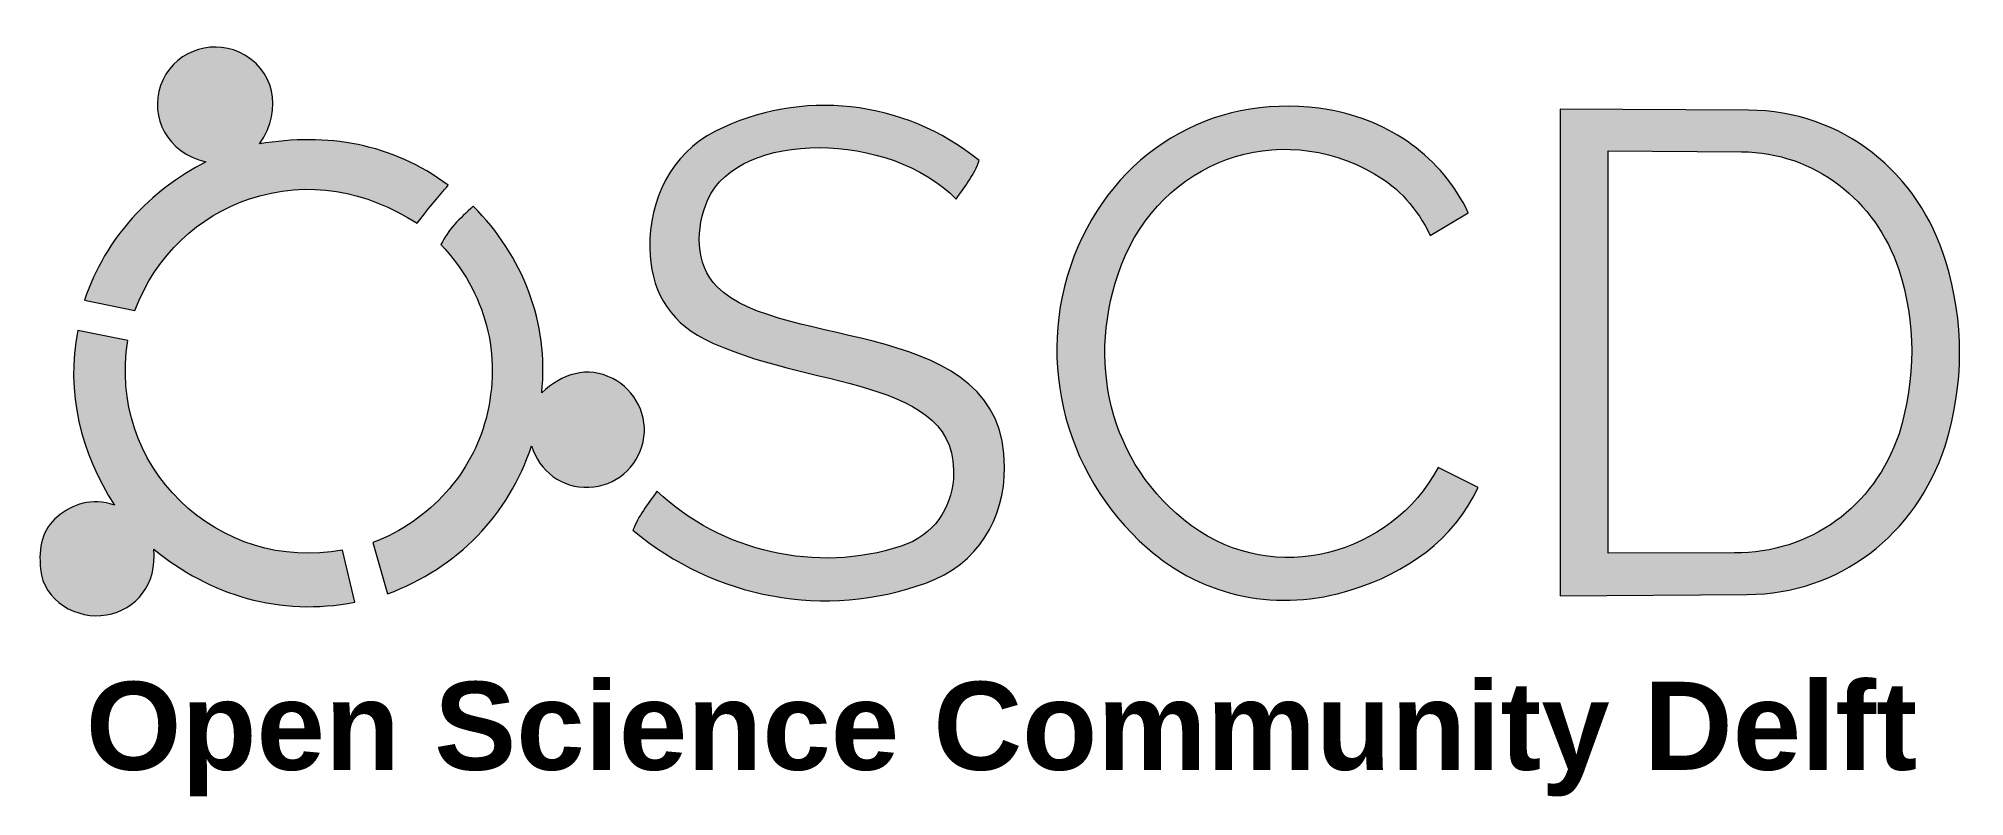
# Model space of a CAD drawing. Header units: centimetres. Extents: x -1.4 to 12.8, y 7.8 to 13.4.
import ezdxf

# ---------------------------------------------------------------- set-up
doc = ezdxf.new("R2010")
doc.units = ezdxf.units.CM
doc.header["$MEASUREMENT"] = 0
doc.layers.add('Layer 1', color=7, linetype='Continuous', lineweight=0)
doc.layers.add('Layer 4', color=7, linetype='Continuous', lineweight=0)

# ---------------------------------------------------------------- blocks, each defined once
blk = doc.blocks.new('Block_0')
at = {"layer": 'Layer 1', "true_color": 0x052663, "transparency": 33554687}
h = blk.add_hatch(color=158, dxfattribs=at)
h.dxf.hatch_style = 2
edge = h.paths.add_edge_path()
edge.add_spline(control_points=[(5.104, 9.348), (4.367, 9.08), (3.546, 9.232), (2.945, 9.739), (2.985, 9.842), (3.05, 9.925), (3.122, 10.025), (3.597, 9.577), (4.3, 9.416), (4.922, 9.62), (5.166, 9.699), (5.292, 9.904), (5.308, 10.114), (5.368, 10.885), (4.215, 10.769), (3.469, 11.15), (3.202, 11.286), (3.072, 11.523), (3.069, 11.819), (3.066, 12.175), (3.221, 12.51), (3.553, 12.679), (4.177, 12.997), (4.947, 12.914), (5.499, 12.463), (5.462, 12.357), (5.4, 12.284), (5.329, 12.179), (4.844, 12.681), (3.726, 12.69), (3.498, 12.176), (3.407, 11.968), (3.399, 11.699), (3.565, 11.533), (4.045, 11.051), (5.689, 11.322), (5.686, 10.202), (5.685, 9.821), (5.495, 9.49), (5.104, 9.348)], knot_values=[0, 0, 0, 0, 1, 1, 1, 2, 2, 2, 3, 3, 3, 4, 4, 4, 5, 5, 5, 6, 6, 6, 7, 7, 7, 8, 8, 8, 9, 9, 9, 10, 10, 10, 11, 11, 11, 12, 12, 12, 13, 13, 13, 13], degree=3, periodic=0)
h = blk.add_hatch(color=158, dxfattribs=at)
h.dxf.hatch_style = 2
edge = h.paths.add_edge_path()
edge.add_spline(control_points=[(7.065, 9.771), (7.679, 9.319), (8.536, 9.554), (8.884, 10.2), (8.884, 10.2), (9.179, 10.053), (9.179, 10.053), (8.999, 9.667), (8.646, 9.421), (8.242, 9.297), (7.708, 9.132), (7.16, 9.236), (6.737, 9.607), (6.105, 10.162), (5.895, 11.06), (6.227, 11.827), (6.549, 12.571), (7.276, 12.976), (8.08, 12.837), (8.525, 12.76), (8.914, 12.485), (9.106, 12.079), (9.106, 12.079), (8.826, 11.91), (8.826, 11.91), (8.726, 12.114), (8.596, 12.26), (8.417, 12.364), (7.703, 12.779), (6.839, 12.458), (6.546, 11.689), (6.285, 11.005), (6.445, 10.228), (7.065, 9.771)], knot_values=[0, 0, 0, 0, 1, 1, 1, 2, 2, 2, 3, 3, 3, 4, 4, 4, 5, 5, 5, 6, 6, 6, 7, 7, 7, 8, 8, 8, 9, 9, 9, 10, 10, 10, 11, 11, 11, 11], degree=3, periodic=0)
at = {"layer": 'Layer 1', "true_color": 0x0b8691, "transparency": 33554687}
h = blk.add_hatch(color=136, dxfattribs=at)
h.dxf.hatch_style = 2
edge = h.paths.add_edge_path()
edge.add_spline(control_points=[(12.283, 10.449), (12.41, 10.859), (12.406, 11.268), (12.282, 11.66), (12.109, 12.171), (11.663, 12.524), (11.122, 12.528), (11.122, 12.528), (10.138, 12.535), (10.138, 12.535), (10.138, 12.535), (10.139, 9.568), (10.139, 9.568), (10.139, 9.568), (11.069, 9.57), (11.069, 9.57), (11.63, 9.57), (12.098, 9.906), (12.283, 10.449)], knot_values=[0, 0, 0, 0, 1, 1, 1, 2, 2, 2, 3, 3, 3, 4, 4, 4, 5, 5, 5, 6, 6, 6, 6], degree=3, periodic=0)
edge = h.paths.add_edge_path()
edge.add_spline(control_points=[(12.623, 10.357), (12.406, 9.703), (11.843, 9.268), (11.164, 9.264), (11.164, 9.264), (9.784, 9.255), (9.784, 9.255), (9.784, 9.255), (9.784, 12.843), (9.784, 12.843), (9.784, 12.843), (11.172, 12.835), (11.172, 12.835), (11.866, 12.832), (12.43, 12.375), (12.628, 11.718), (12.764, 11.274), (12.766, 10.819), (12.623, 10.357)], knot_values=[0, 0, 0, 0, 1, 1, 1, 2, 2, 2, 3, 3, 3, 4, 4, 4, 5, 5, 5, 6, 6, 6, 6], degree=3, periodic=0)
at = {"layer": 'Layer 1'}
for points in [[(-1.011, 11.416)], [(-1.06, 11.192)], [(-1.348, 9.522)]]:
    blk.add_lwpolyline(points, dxfattribs=at)
for points, knots in [([(5.104, 9.348), (4.367, 9.08), (3.546, 9.232), (2.945, 9.739), (2.985, 9.842), (3.05, 9.925), (3.122, 10.025), (3.597, 9.577), (4.3, 9.416), (4.922, 9.62), (5.166, 9.699), (5.292, 9.904), (5.308, 10.114), (5.368, 10.885), (4.215, 10.769), (3.469, 11.15), (3.202, 11.286), (3.072, 11.523), (3.069, 11.819), (3.066, 12.175), (3.221, 12.51), (3.553, 12.679), (4.177, 12.997), (4.947, 12.914), (5.499, 12.463), (5.462, 12.357), (5.4, 12.284), (5.329, 12.179), (4.844, 12.681), (3.726, 12.69), (3.498, 12.176), (3.407, 11.968), (3.399, 11.699), (3.565, 11.533), (4.045, 11.051), (5.689, 11.322), (5.686, 10.202), (5.685, 9.821), (5.495, 9.49), (5.104, 9.348)], [0, 0, 0, 0, 1, 1, 1, 2, 2, 2, 3, 3, 3, 4, 4, 4, 5, 5, 5, 6, 6, 6, 7, 7, 7, 8, 8, 8, 9, 9, 9, 10, 10, 10, 11, 11, 11, 12, 12, 12, 13, 13, 13, 13]), ([(7.065, 9.771), (7.679, 9.319), (8.536, 9.554), (8.884, 10.2), (8.884, 10.2), (9.179, 10.053), (9.179, 10.053), (8.999, 9.667), (8.646, 9.421), (8.242, 9.297), (7.708, 9.132), (7.16, 9.236), (6.737, 9.607), (6.105, 10.162), (5.895, 11.06), (6.227, 11.827), (6.549, 12.571), (7.276, 12.976), (8.08, 12.837), (8.525, 12.76), (8.914, 12.485), (9.106, 12.079), (9.106, 12.079), (8.826, 11.91), (8.826, 11.91), (8.726, 12.114), (8.596, 12.26), (8.417, 12.364), (7.703, 12.779), (6.839, 12.458), (6.546, 11.689), (6.285, 11.005), (6.445, 10.228), (7.065, 9.771)], [0, 0, 0, 0, 1, 1, 1, 2, 2, 2, 3, 3, 3, 4, 4, 4, 5, 5, 5, 6, 6, 6, 7, 7, 7, 8, 8, 8, 9, 9, 9, 10, 10, 10, 11, 11, 11, 11]), ([(12.623, 10.357), (12.406, 9.703), (11.843, 9.268), (11.164, 9.264), (11.164, 9.264), (9.784, 9.255), (9.784, 9.255), (9.784, 9.255), (9.784, 12.843), (9.784, 12.843), (9.784, 12.843), (11.172, 12.835), (11.172, 12.835), (11.866, 12.832), (12.43, 12.375), (12.628, 11.718), (12.764, 11.274), (12.766, 10.819), (12.623, 10.357)], [0, 0, 0, 0, 1, 1, 1, 2, 2, 2, 3, 3, 3, 4, 4, 4, 5, 5, 5, 6, 6, 6, 6]), ([(12.283, 10.449), (12.41, 10.859), (12.406, 11.268), (12.282, 11.66), (12.109, 12.171), (11.663, 12.524), (11.122, 12.528), (11.122, 12.528), (10.138, 12.535), (10.138, 12.535), (10.138, 12.535), (10.139, 9.568), (10.139, 9.568), (10.139, 9.568), (11.069, 9.57), (11.069, 9.57), (11.63, 9.57), (12.098, 9.906), (12.283, 10.449)], [0, 0, 0, 0, 1, 1, 1, 2, 2, 2, 3, 3, 3, 4, 4, 4, 5, 5, 5, 6, 6, 6, 6])]:
    blk.add_open_spline(points, degree=3, knots=knots, dxfattribs=at)
blk = doc.blocks.new('Block_1')
at = {"layer": 'Layer 4', "true_color": 0x052663, "transparency": 33554687}
h = blk.add_hatch(color=158, dxfattribs=at)
h.dxf.hatch_style = 2
edge = h.paths.add_edge_path()
edge.add_spline(control_points=[(1.353, 12.001), (0.978, 12.239), (0.559, 12.328), (0.108, 12.178), (-0.248, 12.059), (-0.578, 11.767), (-0.728, 11.358), (-0.728, 11.358), (-1.1, 11.434), (-1.1, 11.434), (-0.942, 11.902), (-0.619, 12.238), (-0.206, 12.453), (-0.491, 12.524), (-0.619, 12.78), (-0.539, 13.017), (-0.457, 13.258), (-0.177, 13.363), (0.041, 13.262), (0.295, 13.143), (0.371, 12.848), (0.191, 12.586), (0.684, 12.669), (1.17, 12.591), (1.582, 12.281), (1.511, 12.197), (1.456, 12.136), (1.353, 12.001)], knot_values=[0, 0, 0, 0, 1, 1, 1, 2, 2, 2, 3, 3, 3, 4, 4, 4, 5, 5, 5, 6, 6, 6, 7, 7, 7, 8, 8, 8, 9, 9, 9, 9], degree=3, periodic=0)
at = {"layer": 'Layer 4', "true_color": 0x1274c5, "transparency": 33554687}
h = blk.add_hatch(color=152, dxfattribs=at)
h.dxf.hatch_style = 2
edge = h.paths.add_edge_path()
edge.add_spline(control_points=[(1.135, 9.268), (1.135, 9.268), (1.027, 9.646), (1.027, 9.646), (1.454, 9.809), (1.758, 10.163), (1.861, 10.562), (1.983, 11.033), (1.86, 11.491), (1.529, 11.844), (1.581, 11.953), (1.664, 12.035), (1.767, 12.126), (2.131, 11.763), (2.327, 11.267), (2.272, 10.75), (2.421, 10.89), (2.607, 10.953), (2.796, 10.856), (2.962, 10.771), (3.062, 10.579), (3.02, 10.39), (2.978, 10.199), (2.815, 10.061), (2.619, 10.054), (2.422, 10.047), (2.253, 10.173), (2.197, 10.361), (2.029, 9.848), (1.653, 9.464), (1.135, 9.268)], knot_values=[0, 0, 0, 0, 1, 1, 1, 2, 2, 2, 3, 3, 3, 4, 4, 4, 5, 5, 5, 6, 6, 6, 7, 7, 7, 8, 8, 8, 9, 9, 9, 10, 10, 10, 10], degree=3, periodic=0)
at = {"layer": 'Layer 4', "true_color": 0x0b8691, "transparency": 33554687}
h = blk.add_hatch(color=136, dxfattribs=at)
h.dxf.hatch_style = 2
edge = h.paths.add_edge_path()
edge.add_spline(control_points=[(0.894, 9.207), (0.339, 9.1), (-0.173, 9.258), (-0.59, 9.598), (-0.562, 9.339), (-0.72, 9.151), (-0.938, 9.113), (-1.156, 9.075), (-1.404, 9.218), (-1.425, 9.45), (-1.44, 9.614), (-1.413, 9.744), (-1.298, 9.84), (-1.19, 9.929), (-1.048, 9.98), (-0.88, 9.922), (-1.127, 10.308), (-1.242, 10.755), (-1.149, 11.21), (-1.149, 11.21), (-0.781, 11.136), (-0.781, 11.136), (-0.853, 10.684), (-0.707, 10.257), (-0.395, 9.954), (-0.08, 9.648), (0.352, 9.509), (0.803, 9.591), (0.803, 9.591), (0.894, 9.207), (0.894, 9.207)], knot_values=[0, 0, 0, 0, 1, 1, 1, 2, 2, 2, 3, 3, 3, 4, 4, 4, 5, 5, 5, 6, 6, 6, 7, 7, 7, 8, 8, 8, 9, 9, 9, 10, 10, 10, 10], degree=3, periodic=0)
at = {"layer": 'Layer 4'}
for points, knots in [([(1.353, 12.001), (0.978, 12.239), (0.559, 12.328), (0.108, 12.178), (-0.248, 12.059), (-0.578, 11.767), (-0.728, 11.358), (-0.728, 11.358), (-1.1, 11.434), (-1.1, 11.434), (-0.942, 11.902), (-0.619, 12.238), (-0.206, 12.453), (-0.491, 12.524), (-0.619, 12.78), (-0.539, 13.017), (-0.457, 13.258), (-0.177, 13.363), (0.041, 13.262), (0.295, 13.143), (0.371, 12.848), (0.191, 12.586), (0.684, 12.669), (1.17, 12.591), (1.582, 12.281), (1.511, 12.197), (1.456, 12.136), (1.353, 12.001)], [0, 0, 0, 0, 1, 1, 1, 2, 2, 2, 3, 3, 3, 4, 4, 4, 5, 5, 5, 6, 6, 6, 7, 7, 7, 8, 8, 8, 9, 9, 9, 9]), ([(1.135, 9.268), (1.135, 9.268), (1.027, 9.646), (1.027, 9.646), (1.454, 9.809), (1.758, 10.163), (1.861, 10.562), (1.983, 11.033), (1.86, 11.491), (1.529, 11.844), (1.581, 11.953), (1.664, 12.035), (1.767, 12.126), (2.131, 11.763), (2.327, 11.267), (2.272, 10.75), (2.421, 10.89), (2.607, 10.953), (2.796, 10.856), (2.962, 10.771), (3.062, 10.579), (3.02, 10.39), (2.978, 10.199), (2.815, 10.061), (2.619, 10.054), (2.422, 10.047), (2.253, 10.173), (2.197, 10.361), (2.029, 9.848), (1.653, 9.464), (1.135, 9.268)], [0, 0, 0, 0, 1, 1, 1, 2, 2, 2, 3, 3, 3, 4, 4, 4, 5, 5, 5, 6, 6, 6, 7, 7, 7, 8, 8, 8, 9, 9, 9, 10, 10, 10, 10]), ([(0.894, 9.207), (0.339, 9.1), (-0.173, 9.258), (-0.59, 9.598), (-0.562, 9.339), (-0.72, 9.151), (-0.938, 9.113), (-1.156, 9.075), (-1.404, 9.218), (-1.425, 9.45), (-1.44, 9.614), (-1.413, 9.744), (-1.298, 9.84), (-1.19, 9.929), (-1.048, 9.98), (-0.88, 9.922), (-1.127, 10.308), (-1.242, 10.755), (-1.149, 11.21), (-1.149, 11.21), (-0.781, 11.136), (-0.781, 11.136), (-0.853, 10.684), (-0.707, 10.257), (-0.395, 9.954), (-0.08, 9.648), (0.352, 9.509), (0.803, 9.591), (0.803, 9.591), (0.894, 9.207), (0.894, 9.207)], [0, 0, 0, 0, 1, 1, 1, 2, 2, 2, 3, 3, 3, 4, 4, 4, 5, 5, 5, 6, 6, 6, 7, 7, 7, 8, 8, 8, 9, 9, 9, 10, 10, 10, 10])]:
    blk.add_open_spline(points, degree=3, knots=knots, dxfattribs=at)

msp = doc.modelspace()

# ---------------------------------------------------------------- block references
at = {"layer": 'Layer 1'}
msp.add_blockref('Block_0', (0, 0), dxfattribs=at)
at = {"layer": 'Layer 4'}
msp.add_blockref('Block_1', (0, 0), dxfattribs=at)

# ---------------------------------------------------------------- texts
at = {"layer": 'Layer 1', "insert": (-1.091, 7.775), "char_height": 0.2, "attachment_point": 7}
msp.add_mtext('\\C18;\\c0;\\FArial Bold|b1|i0|c1;\\H0.649393;\\W1.000000;Open Science Community Delft', dxfattribs=at)

doc.saveas('drawing.dxf')
